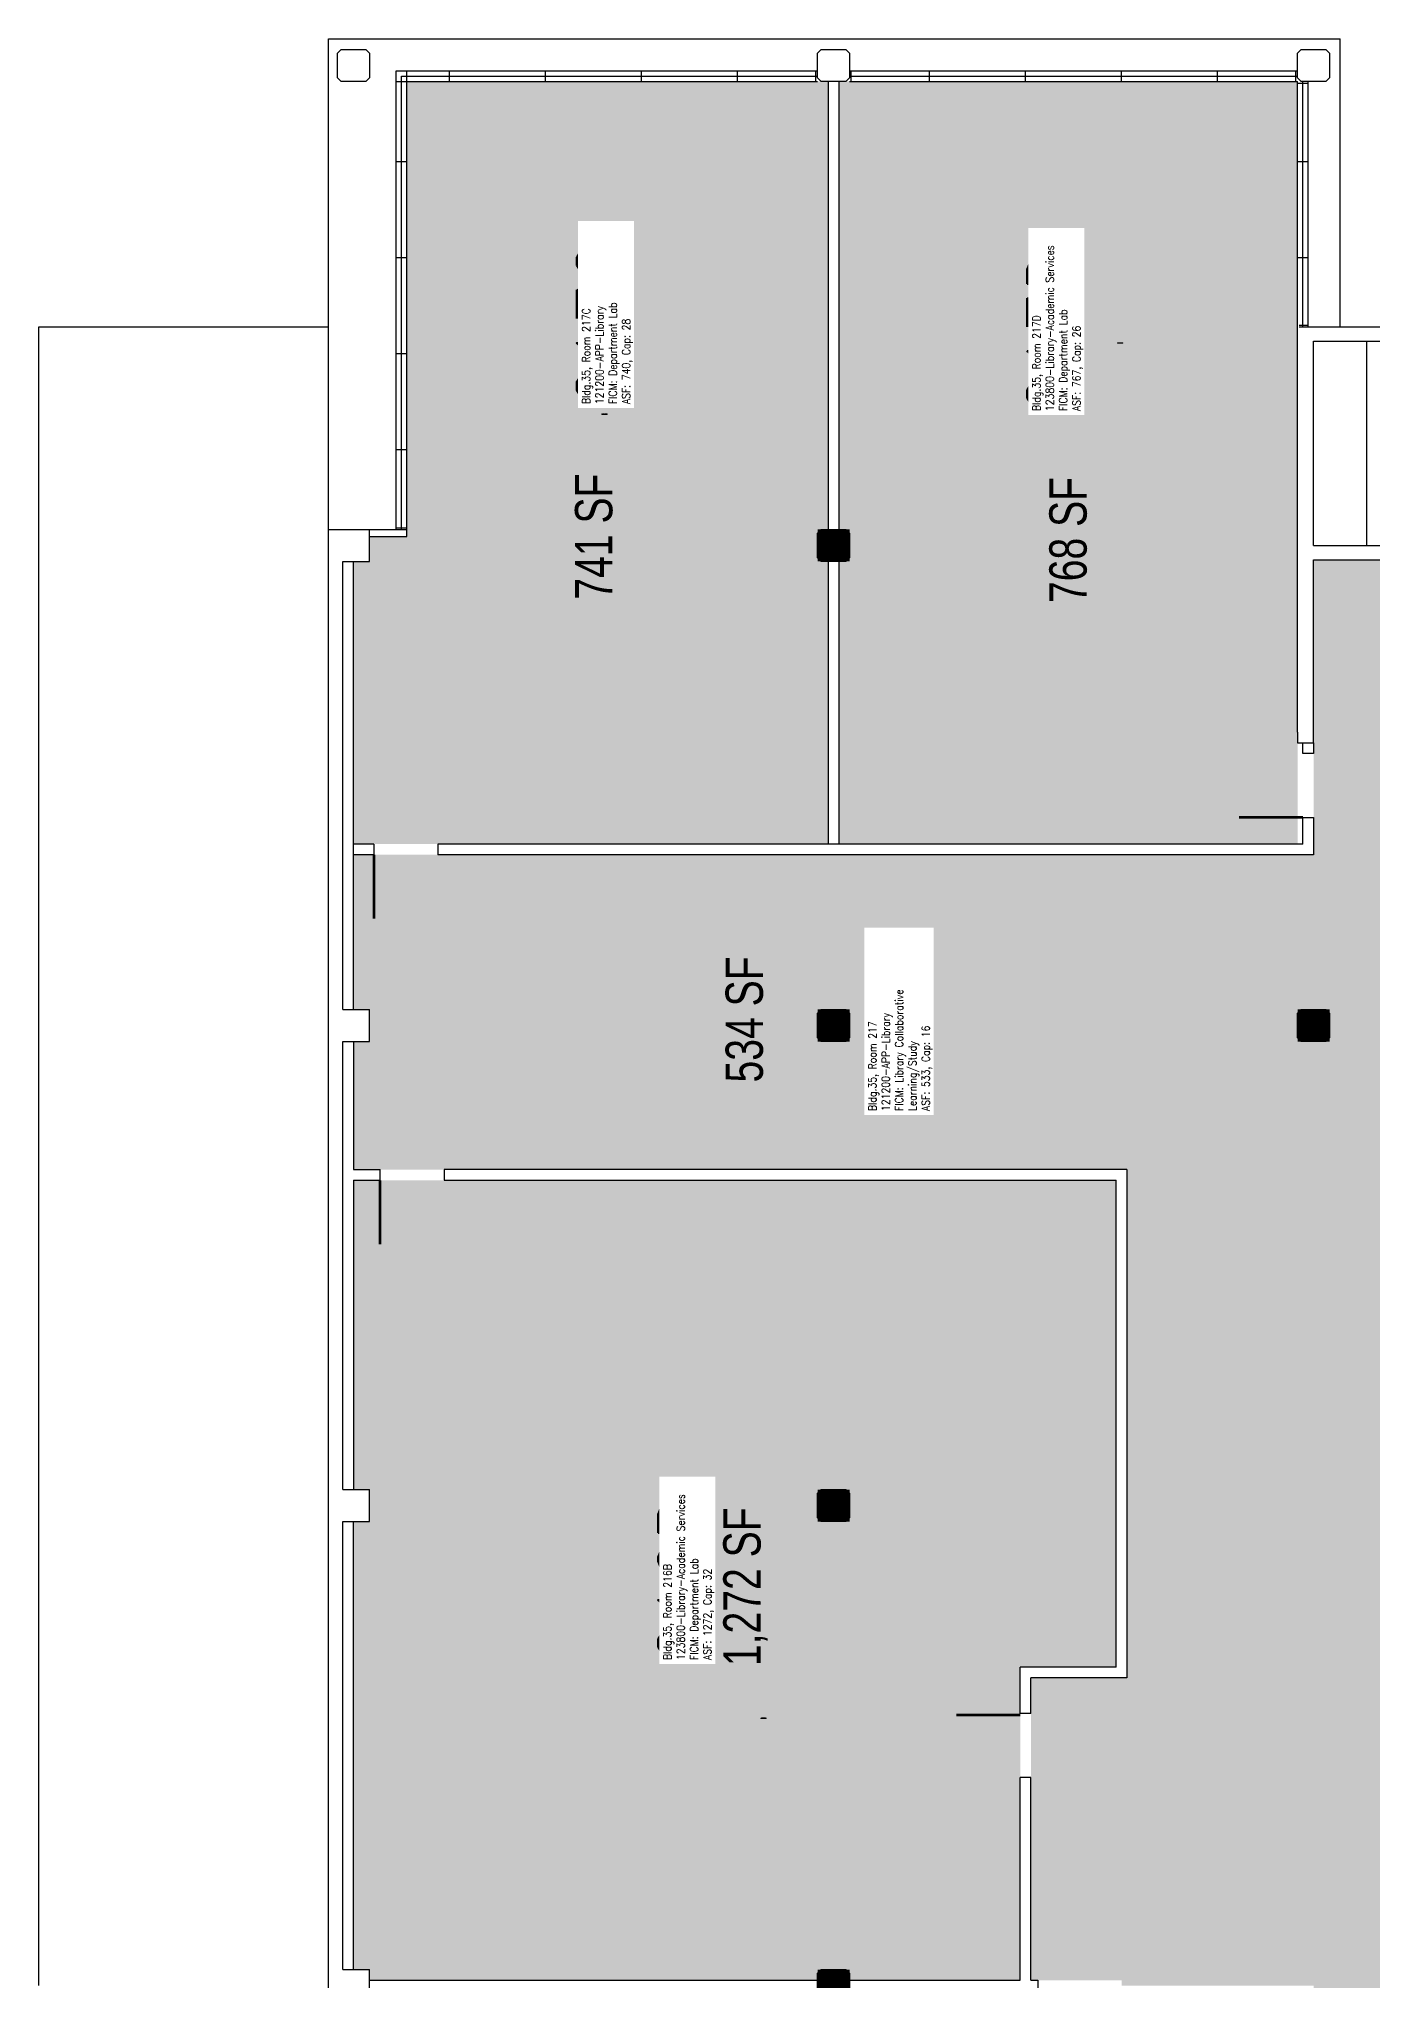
# Model space of a CAD drawing. Header units: inches. Extents: x -234 to 3525, y 0 to 2715.
# Drawn here: x 93 to 843, y 1623 to 2715 of the extents above; entities that cross this region are included whole.
import ezdxf
from ezdxf.enums import TextEntityAlignment as Align

# ---------------------------------------------------------------- set-up
doc = ezdxf.new("R2010")
doc.units = ezdxf.units.IN
doc.header["$LTSCALE"] = 10
doc.header["$MEASUREMENT"] = 0
doc.layers.get('0').update_dxf_attribs({"linetype": 'CONTINUOUS'})
for name, color, linetype in [('A-COL', 5, 'CONTINUOUS'), ('A-COL-PATT', 7, 'CONTINUOUS'), ('A-DOOR', 2, 'CONTINUOUS'), ('A-GLAZ', 1, 'CONTINUOUS'), ('A-GLAZ-SILL', 2, 'CONTINUOUS'), ('A-IDEN-RNUM', 7, 'CONTINUOUS'), ('A-IDEN-SNUM', 4, 'CONTINUOUS'), ('A-IDEN-VNUM', 4, 'CONTINUOUS'), ('A-ROOF', 2, 'CONTINUOUS'), ('A-WALL', 5, 'CONTINUOUS'), ('AREA-TEXT', 3, 'CONTINUOUS'), ('Rooms-Category-Color', 7, 'CONTINUOUS'), ('Rooms-College-Color', 7, 'CONTINUOUS'), ('Rooms-Department-Color', 7, 'CONTINUOUS'), ('Rooms-Division-Color', 7, 'CONTINUOUS'), ('Rooms-Information', 7, 'CONTINUOUS')]:
    doc.layers.add(name, color=color, linetype=linetype)
doc.styles.add('AREA', font='arial.ttf', dxfattribs={"width": 0.75, "height": 21})
doc.styles.add('ROOMSNUMBER', font='TXT.SHX', dxfattribs={"height": 0.03})
doc.styles.add('ROOMVNUMBER', font='simplex.shx', dxfattribs={"width": 0.85})

# ---------------------------------------------------------------- blocks, each defined once
blk = doc.blocks.new('COL')
at = {"layer": 'A-COL'}
blk.add_lwpolyline([(9, 7), (9, -7), (7, -9), (-7, -9), (-9, -7), (-9, 7), (-7, 9), (7, 9)], close=True, dxfattribs=at)
at = {"layer": 'A-COL-PATT', "const_width": 18}
blk.add_lwpolyline([(0, 9), (0, -9)], dxfattribs=at)

msp = doc.modelspace()

# ---------------------------------------------------------------- hatches: boundary and pattern name
at = {"layer": 'Rooms-Category-Color', "true_color": 0xe3f498}
for points in [[(300, 2691), (537, 2691), (537, 2439), (533, 2439), (531, 2437), (531, 2423), (533, 2421), (537, 2421), (537, 2262), (270, 2262), (270, 2421), (279, 2421), (279, 2435), (300, 2435)], [(543, 2691), (801, 2691), (801, 2262), (543, 2262), (543, 2421), (547, 2421), (549, 2423), (549, 2437), (547, 2439), (543, 2439)], [(270, 2073), (699, 2073), (699, 1799), (645, 1799), (645, 1623), (549, 1623), (549, 1627), (547, 1629), (533, 1629), (531, 1627), (531, 1623), (279, 1623), (279, 1629), (270, 1629), (270, 1881), (279, 1881), (279, 1899), (270, 1899)]]:
    msp.add_hatch(color=61, dxfattribs=at).paths.add_polyline_path(points)
at = {"layer": 'Rooms-Category-Color', "true_color": 0x99d7b2}
for points in [[(810, 1079.4), (810, 1620), (702, 1620), (702, 1623), (651, 1623), (651, 1793), (705, 1793), (705, 2256), (810, 2256), (810, 2422), (1080, 2422), (1080, 2322), (1089, 2322), (1089, 2554), (1359, 2554), (1359, 2691), (1620, 2691), (1620, 2515.4), (1435.5, 2515.4), (1435.5, 2030.4), (2340, 2030.4), (2340, 2515.4), (1948.6, 2515.4), (1948.6, 2030.4), (1826.9, 2030.4), (1826.9, 2515.4), (1620.1, 2515.4), (1620.1, 2691), (2421, 2691), (2421, 2322), (2430, 2322), (2430, 2422), (2700, 2422), (2700, 2322), (2709, 2322), (2709, 2691), (3231, 2691), (3231, 2163), (2967, 2163), (2967, 1635), (2808, 1635), (2808, 1893), (2515, 1893), (2515, 1853), (2521, 1853), (2521, 1458), (2808, 1458), (2808, 1627), (2961, 1627), (2961, 1611), (2979, 1611), (2979, 1621), (3231, 1621), (3231, 1611), (3249, 1611), (3249, 1621), (3339, 1621), (3339, 1095), (2963, 1095), (2963, 1343), (2709, 1343), (2709, 1359), (2691, 1359), (2691, 1341), (2695, 1341), (2695, 1089), (2691, 1089), (2691, 1071), (2700, 1071), (2700, 678), (2433, 678), (2433, 813), (2322, 813), (2322, 1515), (918, 1515), (918, 1401), (1077, 1401), (1077, 1353), (1023, 1353), (1023, 1326), (918, 1326), (918, 1158), (1029, 1158), (1029, 1239), (1188, 1239), (1188, 810), (1185, 810), (1185, 672), (1185.1, 543), (810, 543)], [(270, 2256), (270, 2169), (279, 2169), (279, 2151), (270, 2151), (270, 2079), (705, 2079), (705, 2256)]]:
    msp.add_hatch(color=253, dxfattribs=at).paths.add_polyline_path(points)
at = {"layer": 'Rooms-College-Color', "true_color": 0x80bc67}
for points in [[(300, 2691), (537, 2691), (537, 2439), (533, 2439), (531, 2437), (531, 2423), (533, 2421), (537, 2421), (537, 2262), (270, 2262), (270, 2421), (279, 2421), (279, 2435), (300, 2435)], [(543, 2691), (801, 2691), (801, 2262), (543, 2262), (543, 2421), (547, 2421), (549, 2423), (549, 2437), (547, 2439), (543, 2439)], [(810, 1079.4), (810, 1620), (702, 1620), (702, 1623), (651, 1623), (651, 1793), (705, 1793), (705, 2256), (810, 2256), (810, 2422), (1080, 2422), (1080, 2322), (1089, 2322), (1089, 2554), (1359, 2554), (1359, 2691), (1620, 2691), (1620, 2515.4), (1435.5, 2515.4), (1435.5, 2030.4), (2340, 2030.4), (2340, 2515.4), (1948.6, 2515.4), (1948.6, 2030.4), (1826.9, 2030.4), (1826.9, 2515.4), (1620.1, 2515.4), (1620.1, 2691), (2421, 2691), (2421, 2322), (2430, 2322), (2430, 2422), (2700, 2422), (2700, 2322), (2709, 2322), (2709, 2691), (3231, 2691), (3231, 2163), (2967, 2163), (2967, 1635), (2808, 1635), (2808, 1893), (2515, 1893), (2515, 1853), (2521, 1853), (2521, 1458), (2808, 1458), (2808, 1627), (2961, 1627), (2961, 1611), (2979, 1611), (2979, 1621), (3231, 1621), (3231, 1611), (3249, 1611), (3249, 1621), (3339, 1621), (3339, 1095), (2963, 1095), (2963, 1343), (2709, 1343), (2709, 1359), (2691, 1359), (2691, 1341), (2695, 1341), (2695, 1089), (2691, 1089), (2691, 1071), (2700, 1071), (2700, 678), (2433, 678), (2433, 813), (2322, 813), (2322, 1515), (918, 1515), (918, 1401), (1077, 1401), (1077, 1353), (1023, 1353), (1023, 1326), (918, 1326), (918, 1158), (1029, 1158), (1029, 1239), (1188, 1239), (1188, 810), (1185, 810), (1185, 672), (1185.1, 543), (810, 543)], [(270, 2256), (270, 2169), (279, 2169), (279, 2151), (270, 2151), (270, 2079), (705, 2079), (705, 2256)], [(270, 2073), (699, 2073), (699, 1799), (645, 1799), (645, 1623), (549, 1623), (549, 1627), (547, 1629), (533, 1629), (531, 1627), (531, 1623), (279, 1623), (279, 1629), (270, 1629), (270, 1881), (279, 1881), (279, 1899), (270, 1899)]]:
    msp.add_hatch(color=83, dxfattribs=at).paths.add_polyline_path(points)
at = {"layer": 'Rooms-Department-Color', "true_color": 0x62f98f}
for points in [[(300, 2691), (537, 2691), (537, 2439), (533, 2439), (531, 2437), (531, 2423), (533, 2421), (537, 2421), (537, 2262), (270, 2262), (270, 2421), (279, 2421), (279, 2435), (300, 2435)], [(543, 2691), (801, 2691), (801, 2262), (543, 2262), (543, 2421), (547, 2421), (549, 2423), (549, 2437), (547, 2439), (543, 2439)], [(810, 1079.4), (810, 1620), (702, 1620), (702, 1623), (651, 1623), (651, 1793), (705, 1793), (705, 2256), (810, 2256), (810, 2422), (1080, 2422), (1080, 2322), (1089, 2322), (1089, 2554), (1359, 2554), (1359, 2691), (1620, 2691), (1620, 2515.4), (1435.5, 2515.4), (1435.5, 2030.4), (2340, 2030.4), (2340, 2515.4), (1948.6, 2515.4), (1948.6, 2030.4), (1826.9, 2030.4), (1826.9, 2515.4), (1620.1, 2515.4), (1620.1, 2691), (2421, 2691), (2421, 2322), (2430, 2322), (2430, 2422), (2700, 2422), (2700, 2322), (2709, 2322), (2709, 2691), (3231, 2691), (3231, 2163), (2967, 2163), (2967, 1635), (2808, 1635), (2808, 1893), (2515, 1893), (2515, 1853), (2521, 1853), (2521, 1458), (2808, 1458), (2808, 1627), (2961, 1627), (2961, 1611), (2979, 1611), (2979, 1621), (3231, 1621), (3231, 1611), (3249, 1611), (3249, 1621), (3339, 1621), (3339, 1095), (2963, 1095), (2963, 1343), (2709, 1343), (2709, 1359), (2691, 1359), (2691, 1341), (2695, 1341), (2695, 1089), (2691, 1089), (2691, 1071), (2700, 1071), (2700, 678), (2433, 678), (2433, 813), (2322, 813), (2322, 1515), (918, 1515), (918, 1401), (1077, 1401), (1077, 1353), (1023, 1353), (1023, 1326), (918, 1326), (918, 1158), (1029, 1158), (1029, 1239), (1188, 1239), (1188, 810), (1185, 810), (1185, 672), (1185.1, 543), (810, 543)], [(270, 2256), (270, 2169), (279, 2169), (279, 2151), (270, 2151), (270, 2079), (705, 2079), (705, 2256)], [(270, 2073), (699, 2073), (699, 1799), (645, 1799), (645, 1623), (549, 1623), (549, 1627), (547, 1629), (533, 1629), (531, 1627), (531, 1623), (279, 1623), (279, 1629), (270, 1629), (270, 1881), (279, 1881), (279, 1899), (270, 1899)]]:
    msp.add_hatch(color=91, dxfattribs=at).paths.add_polyline_path(points)
at = {"layer": 'Rooms-Division-Color', "true_color": 0x62f98f}
for points in [[(300, 2691), (537, 2691), (537, 2439), (533, 2439), (531, 2437), (531, 2423), (533, 2421), (537, 2421), (537, 2262), (270, 2262), (270, 2421), (279, 2421), (279, 2435), (300, 2435)], [(543, 2691), (801, 2691), (801, 2262), (543, 2262), (543, 2421), (547, 2421), (549, 2423), (549, 2437), (547, 2439), (543, 2439)], [(810, 1079.4), (810, 1620), (702, 1620), (702, 1623), (651, 1623), (651, 1793), (705, 1793), (705, 2256), (810, 2256), (810, 2422), (1080, 2422), (1080, 2322), (1089, 2322), (1089, 2554), (1359, 2554), (1359, 2691), (1620, 2691), (1620, 2515.4), (1435.5, 2515.4), (1435.5, 2030.4), (2340, 2030.4), (2340, 2515.4), (1948.6, 2515.4), (1948.6, 2030.4), (1826.9, 2030.4), (1826.9, 2515.4), (1620.1, 2515.4), (1620.1, 2691), (2421, 2691), (2421, 2322), (2430, 2322), (2430, 2422), (2700, 2422), (2700, 2322), (2709, 2322), (2709, 2691), (3231, 2691), (3231, 2163), (2967, 2163), (2967, 1635), (2808, 1635), (2808, 1893), (2515, 1893), (2515, 1853), (2521, 1853), (2521, 1458), (2808, 1458), (2808, 1627), (2961, 1627), (2961, 1611), (2979, 1611), (2979, 1621), (3231, 1621), (3231, 1611), (3249, 1611), (3249, 1621), (3339, 1621), (3339, 1095), (2963, 1095), (2963, 1343), (2709, 1343), (2709, 1359), (2691, 1359), (2691, 1341), (2695, 1341), (2695, 1089), (2691, 1089), (2691, 1071), (2700, 1071), (2700, 678), (2433, 678), (2433, 813), (2322, 813), (2322, 1515), (918, 1515), (918, 1401), (1077, 1401), (1077, 1353), (1023, 1353), (1023, 1326), (918, 1326), (918, 1158), (1029, 1158), (1029, 1239), (1188, 1239), (1188, 810), (1185, 810), (1185, 672), (1185.1, 543), (810, 543)], [(270, 2256), (270, 2169), (279, 2169), (279, 2151), (270, 2151), (270, 2079), (705, 2079), (705, 2256)], [(270, 2073), (699, 2073), (699, 1799), (645, 1799), (645, 1623), (549, 1623), (549, 1627), (547, 1629), (533, 1629), (531, 1627), (531, 1623), (279, 1623), (279, 1629), (270, 1629), (270, 1881), (279, 1881), (279, 1899), (270, 1899)]]:
    msp.add_hatch(color=91, dxfattribs=at).paths.add_polyline_path(points)

# ---------------------------------------------------------------- linework, layer by layer
at = {"layer": 'A-DOOR'}
for points in [[(804, 2277, 1.5, 1.5, 0), (768, 2277, 0, 0, 0), (768, 2277.7, 0, 0, -0.399472), (805.5, 2313, 0, 0, -0.414214)], [(281.5, 2256, 1.5, 1.5, 0), (281.5, 2220, 0, 0, 0), (282.3, 2220, 0, 0, 0.399472), (317.5, 2257.5, 0, 0, 0.414214)], [(285, 2073, 1.5, 1.5, 0), (285, 2037, 0, 0, 0), (285.8, 2037, 0, 0, 0.399472), (321, 2074.5, 0, 0, 0.414214)], [(645, 1772.2, 1.5, 1.5, 0), (609, 1772.2, 0, 0, 0), (609, 1771.5, 0, 0, 0.414214), (646.5, 1737, 0, 0, 0.414214)]]:
    msp.add_lwpolyline(points, format="xyseb", dxfattribs=at)
at = {"layer": 'A-GLAZ'}
for p, q in [((294, 2691), (300, 2691)), ((297, 2694), (531, 2694)), ((297, 2439), (297, 2694)), ((300, 2691), (300, 2697)), ((324, 2691), (324, 2697)), ((378, 2691), (378, 2697)), ((432, 2691), (432, 2697)), ((486, 2691), (486, 2697)), ((530, 2691), (530, 2697)), ((549, 2694), (801, 2694)), ((550, 2691), (550, 2697)), ((594, 2691), (594, 2697)), ((648, 2691), (648, 2697)), ((702, 2691), (702, 2697)), ((756, 2691), (756, 2697)), ((800, 2691), (800, 2697)), ((801, 2690), (807, 2690)), ((804, 2553), (804, 2691)), ((294, 2646), (300, 2646)), ((801, 2646), (807, 2646)), ((294, 2592), (300, 2592)), ((801, 2592), (807, 2592)), ((802, 2554), (807, 2554)), ((294, 2538), (300, 2538)), ((294, 2484), (300, 2484)), ((294, 2440), (300, 2440))]:
    msp.add_line(p, q, dxfattribs=at)
at = {"layer": 'A-GLAZ-SILL'}
for p, q in [((294, 2697), (531, 2697)), ((294, 2439), (294, 2697)), ((300, 2691), (531, 2691)), ((300, 2439), (300, 2691)), ((549, 2697), (801, 2697)), ((549, 2691), (801, 2691)), ((801, 2553), (801, 2691)), ((807, 2553), (807, 2691))]:
    msp.add_line(p, q, dxfattribs=at)
at = {"layer": 'A-ROOF'}
for p, q in [((256, 2439), (256, 2715)), ((256, 2715), (825, 2715)), ((825, 2553), (825, 2715)), ((93, 1620), (93, 2553)), ((93, 2553), (256, 2553))]:
    msp.add_line(p, q, dxfattribs=at)
at = {"layer": 'A-WALL'}
for p, q in [((261, 2707), (263, 2709)), ((263, 2709), (277, 2709)), ((277, 2709), (279, 2707)), ((531, 2707), (533, 2709)), ((533, 2709), (547, 2709)), ((547, 2709), (549, 2707)), ((801, 2707), (803, 2709)), ((803, 2709), (817, 2709)), ((817, 2709), (819, 2707)), ((261, 2693), (261, 2707)), ((279, 2707), (279, 2693)), ((531, 2693), (531, 2707)), ((549, 2707), (549, 2693)), ((801, 2693), (801, 2707)), ((819, 2707), (819, 2693)), ((263, 2691), (261, 2693)), ((277, 2691), (263, 2691)), ((279, 2693), (277, 2691)), ((533, 2691), (531, 2693)), ((547, 2691), (533, 2691)), ((537, 2691), (537, 2439)), ((543, 2691), (543, 2439)), ((549, 2693), (547, 2691)), ((803, 2691), (801, 2693)), ((817, 2691), (803, 2691)), ((819, 2693), (817, 2691)), ((801, 2325), (801, 2553)), ((802, 2553), (1089, 2553)), ((810, 2545), (1071, 2545)), ((810, 2430), (810, 2545)), ((840, 2430), (840, 2545)), ((256, 1611), (256, 2439)), ((256, 2439), (279, 2439)), ((279, 2421), (279, 2439)), ((279, 2439), (300, 2439)), ((300, 2435), (300, 2439)), ((279, 2435), (300, 2435)), ((810, 2430), (863, 2430)), ((264, 2169), (264, 2421)), ((264, 2421), (279, 2421)), ((270, 2169), (270, 2421)), ((537, 2421), (537, 2262)), ((543, 2421), (543, 2262)), ((810, 2422), (863, 2422)), ((810, 2319), (810, 2422)), ((801, 2325), (801, 2319)), ((801, 2319), (810, 2319)), ((804, 2313), (804, 2319)), ((810, 2319), (810, 2313)), ((810, 2313), (804, 2313)), ((804, 2277), (810, 2277)), ((804, 2262), (804, 2277)), ((810, 2277), (810, 2256)), ((281.5, 2262), (270, 2262)), ((281.5, 2262), (281.5, 2256)), ((804, 2262), (317.5, 2262)), ((317.5, 2262), (317.5, 2256)), ((281.5, 2256), (270, 2256)), ((810, 2256), (317.5, 2256)), ((264, 2169), (279, 2169)), ((279, 2151), (279, 2169)), ((264, 1899), (264, 2151)), ((264, 2151), (279, 2151)), ((270, 2151), (270, 2079)), ((270, 2079), (285, 2079)), ((285, 2073), (285, 2079)), ((321, 2079), (321, 2073)), ((705, 2079), (321, 2079)), ((705, 2079), (705, 1793)), ((270, 2073), (270, 1899)), ((270, 2073), (285, 2073)), ((321, 2073), (699, 2073)), ((699, 1799), (699, 2073)), ((264, 1899), (279, 1899)), ((279, 1881), (279, 1899)), ((264, 1629), (264, 1881)), ((264, 1881), (279, 1881)), ((270, 1629), (270, 1881)), ((645, 1773), (645, 1799)), ((699, 1799), (645, 1799)), ((651, 1773), (651, 1793)), ((705, 1793), (651, 1793)), ((651, 1773), (645, 1773)), ((651, 1737), (645, 1737)), ((645, 1623), (645, 1737)), ((651, 1623), (651, 1737)), ((264, 1629), (279, 1629)), ((279, 1611), (279, 1629)), ((279, 1623), (531, 1623)), ((549, 1623), (645, 1623)), ((651, 1623), (655, 1623)), ((655, 1623), (655, 1617))]:
    msp.add_line(p, q, dxfattribs=at)
msp.add_lwpolyline([(819, 2707), (819, 2693), (817, 2691), (803, 2691), (801, 2693), (801, 2707), (803, 2709), (817, 2709)], close=True, dxfattribs=at)

# ---------------------------------------------------------------- block references
at = {"xscale": 0.9999999962747097, "yscale": 0.9999999962747097, "zscale": 0.9999999962747097}
for p in [(540, 2430), (540, 2160), (810, 2160), (540, 1890), (540, 1620)]:
    msp.add_blockref('COL', p, dxfattribs=at)

# ---------------------------------------------------------------- texts
at = {"layer": 'A-IDEN-RNUM', "style": 'ROOMSNUMBER'}
for s, p in [('0217-D0', (701.3, 2543.9)), ('0217-C0', (411.2, 2503.8)), ('0217-00', (579.9, 2143.7)), ('0216-B0', (500.7, 1770.3))]:
    msp.add_text(s, height=0.36, rotation=360, dxfattribs=at).set_placement(p, align=Align.MIDDLE_CENTER)
at = {"layer": 'A-IDEN-SNUM', "style": 'ROOMSNUMBER'}
for s, p in [('03500217D0', (701.3, 2543.9)), ('03500217C0', (411.2, 2503.8)), ('0350021700', (579.9, 2143.7)), ('03500216B0', (500.7, 1770.3))]:
    msp.add_text(s, height=0.36, rotation=360, dxfattribs=at).set_placement(p, align=Align.MIDDLE_CENTER)
at = {"layer": 'A-IDEN-VNUM', "style": 'ROOMVNUMBER', "width": 0.85}
for s, p in [('217C', (411.3, 2554.8)), ('217D', (664.7, 2550.2)), ('217', (579.9, 2143.7)), ('216B', (457.1, 1847.7))]:
    msp.add_text(s, height=31.5, rotation=90, dxfattribs=at).set_placement(p, align=Align.MIDDLE_CENTER)
at = {"layer": 'AREA-TEXT', "style": 'AREA', "width": 0.75}
for s, p in [('741 SF', (405.1, 2435)), ('768 SF', (671.9, 2433.1)), ('534 SF', (489.8, 2163.4)), ('1,272 SF', (488.5, 1844.3))]:
    msp.add_text(s, height=21, rotation=90, dxfattribs=at).set_placement(p, align=Align.MIDDLE_CENTER)

# ---------------------------------------------------------------- next in the draw order: texts
at = {"layer": 'Rooms-Information', "char_height": 4.5, "width": 100.8, "attachment_point": 7, "rotation": 90, "style": 'ROOMVNUMBER', "bg_fill": 3, "box_fill_scale": 1.5, "bg_fill_color": 256, "bg_fill_true_color": 13158600, "bg_fill_transparency": 0}
for s, insert in [('Bldg.35, Room 217C^M^J121200-APP-Library^M^JFICM: Department Lab^M^JASF: 740, Cap: 28', (427.1, 2509.5)), ('Bldg.35, Room 217D^M^J123800-Library-Academic Services^M^JFICM: Department Lab^M^JASF: 767, Cap: 26', (680.4, 2505.6)), ('Bldg.35, Room 217^M^J121200-APP-Library^M^JFICM: Library Collaborative Learning/Study^M^JASF: 533, Cap: 16', (595.6, 2111.9)), ('Bldg.35, Room 216B^M^J123800-Library-Academic Services^M^JFICM: Department Lab^M^JASF: 1272, Cap: 32', (472.8, 1803.1))]:
    msp.add_mtext(s, dxfattribs=dict(at, insert=insert))

doc.saveas('drawing.dxf')
